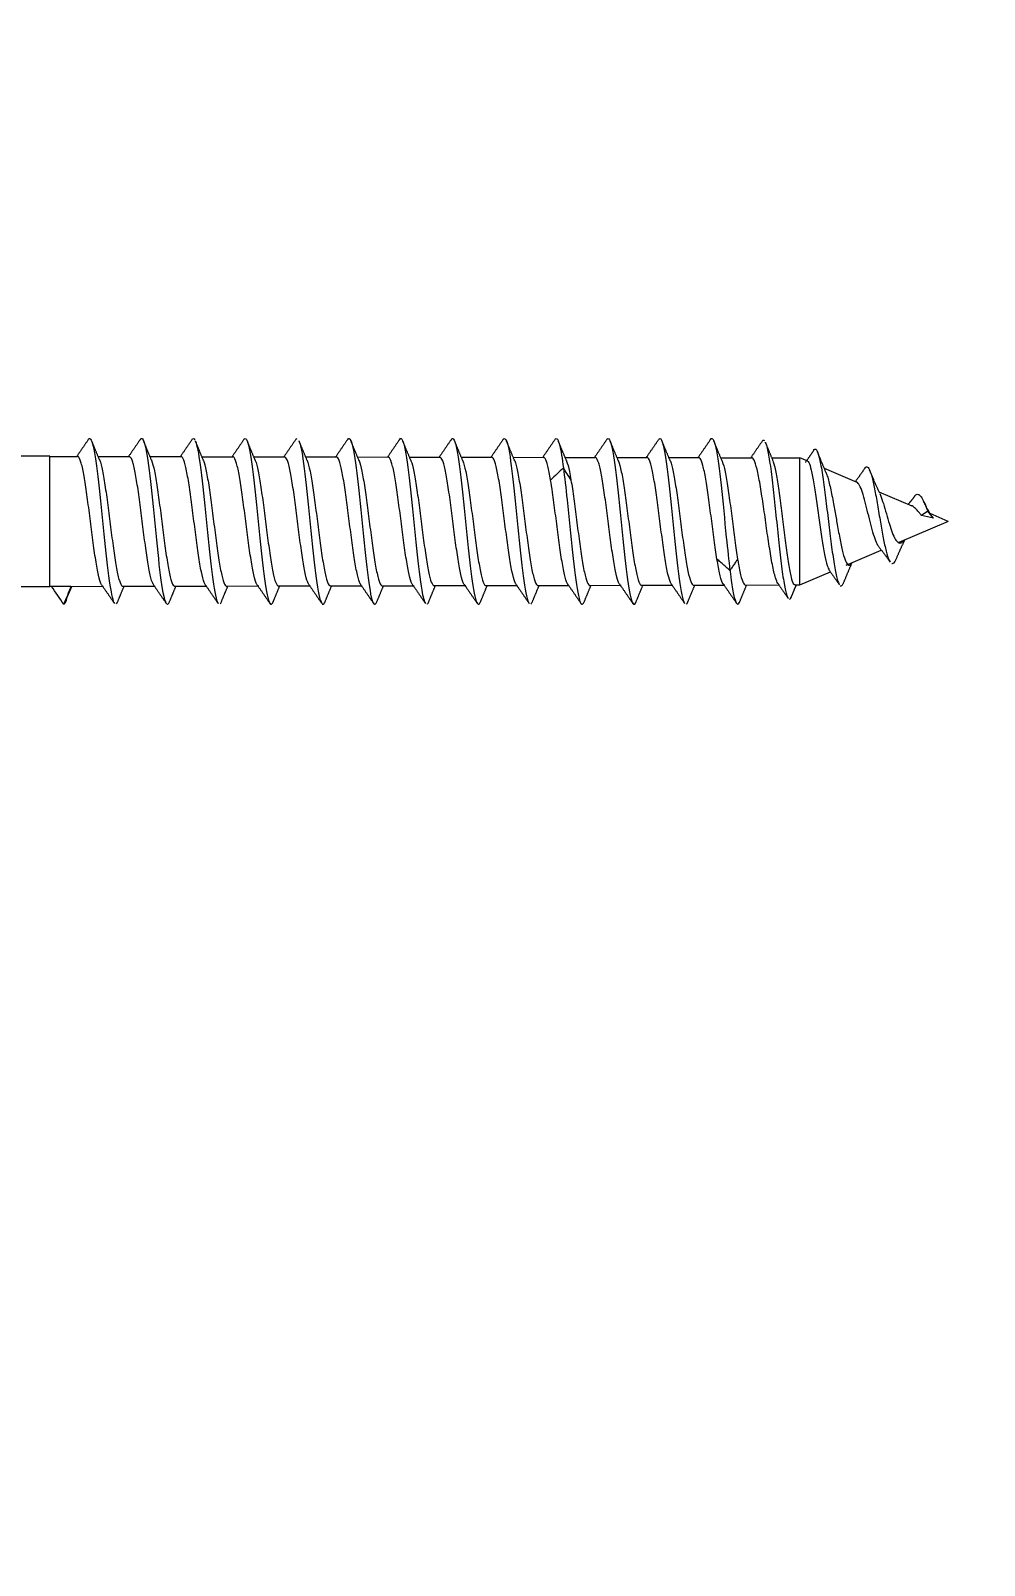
# Model space of a CAD drawing. Extents: x 4791 to 7950, y -233 to 2082.
# Drawn here: x 6758.5 to 6786.1, y 374.64 to 419.05 of the extents above; entities that cross this region are included whole.
import ezdxf
from ezdxf import colors
from ezdxf.entities.mleader import LeaderData, LeaderLine
from ezdxf.math import Vec2, Vec3

# ---------------------------------------------------------------- set-up
doc = ezdxf.new("R2010")
doc.units = 0
doc.header["$LTSCALE"] = 10
doc.header["$MEASUREMENT"] = 0
doc.header["$PDMODE"] = 3
doc.header["$PDSIZE"] = -10
doc.layers.get('0').update_dxf_attribs({"linetype": 'CONTINUOUS'})
doc.layers.get('DEFPOINTS').update_dxf_attribs({"linetype": 'CONTINUOUS'})
doc.layers.add('1', color=7, linetype='CONTINUOUS', true_color=0xffffff)
doc.styles.add('Daelim Dimension', font='')
doc.styles.get("Standard").update_dxf_attribs({"font": ''})
doc.styles.get('Daelim Dimension').set_extended_font_data('나눔고딕')
doc.styles.get('Standard').set_extended_font_data('나눔고딕')
doc.dimstyles.new('DEFAULT', dxfattribs={"dimscale": 2, "dimtxt": 2, "dimasz": 2, "dimexe": 0, "dimexo": 2, "dimgap": 1, "dimtad": 1, "dimdec": 1, "dimzin": 9, "dimdsep": 46, "dimtxsty": 'Daelim Dimension', "dimcen": 0.5, "dimclrd": 252, "dimclre": 252, "dimclrt": 3, "dimadec": 1, "dimazin": 0, "dimtfac": 1, "dimtdec": 1, "dimtix": 1, "dimtmove": 0, "dimatfit": 3, "dimfxl": 1, "dimtolj": 1, "dimtzin": 1, "dimlwd": 9, "dimlwe": 9, "dimarcsym": 0})

# ---------------------------------------------------------------- blocks, each defined once
blk = doc.blocks.new('*D9')
at = {"color": 5, "lineweight": 9, "ltscale": 0.5, "transparency": 16777216}
for p, q in [((6789.054, 404.847), (6831.418, 404.847)), ((6829.418, 396.847), (6829.418, 280.448)), ((6789.054, 272.448), (6831.418, 272.448)), ((6829.418, 272.448), (6829.418, 196.687))]:
    blk.add_line(p, q, dxfattribs=at)
at = {"color": 5, "ltscale": 0.5, "transparency": 16777216}
for points in [[(6828.085, 396.847), (6830.751, 396.847), (6829.418, 404.847)], [(6828.085, 280.448), (6830.751, 280.448), (6829.418, 272.448)]]:
    blk.add_solid(points, dxfattribs=at)
at = {"layer": 'DEFPOINTS', "color": 0, "ltscale": 0.5, "transparency": 16777216}
for p in [(6785.054, 404.847), (6785.054, 272.448), (6829.418, 272.448)]:
    blk.add_point(p, dxfattribs=at)
at = {"color": 7, "ltscale": 0.5, "transparency": 16777216, "insert": (6816.517, 221.319), "char_height": 20, "attachment_point": 5, "rotation": 90, "style": 'Daelim Dimension'}
blk.add_mtext('\\A1;132', dxfattribs=at)

msp = doc.modelspace()

# ---------------------------------------------------------------- linework, layer by layer
at = {"layer": '1', "color": 7, "linetype": 'Continuous', "lineweight": 18}
for p, q in [((6759.054, 406.735), (6757.101, 406.735)), ((6759.054, 402.958), (6759.054, 406.735)), ((6759.054, 406.728), (6759.858, 406.726)), ((6760.456, 406.725), (6761.356, 406.724)), ((6761.957, 406.722), (6762.854, 406.721)), ((6763.458, 406.719), (6764.352, 406.718)), ((6764.959, 406.717), (6765.85, 406.715)), ((6766.461, 406.714), (6767.348, 406.712)), ((6767.962, 406.711), (6768.846, 406.709)), ((6769.463, 406.708), (6770.344, 406.706)), ((6770.964, 406.705), (6771.842, 406.703)), ((6772.466, 406.702), (6773.34, 406.7)), ((6773.967, 406.699), (6774.838, 406.697)), ((6775.468, 406.696), (6776.336, 406.694)), ((6776.969, 406.693), (6777.834, 406.692)), ((6778.47, 406.69), (6779.364, 406.689)), ((6779.95, 406.687), (6780.762, 406.686)), ((6780.989, 406.589), (6780.762, 406.686)), ((6780.762, 403.007), (6780.762, 406.686)), ((6781.467, 406.384), (6782.41, 405.98)), ((6783.049, 405.706), (6783.997, 405.3)), ((6784.461, 405.147), (6784.279, 405.013)), ((6784.628, 404.938), (6784.279, 405.013)), ((6784.628, 404.938), (6784.461, 405.147)), ((6785.054, 404.847), (6784.528, 405.072)), ((6785.054, 404.847), (6783.621, 404.232)), ((6782.1, 403.58), (6783.116, 404.016)), ((6780.762, 403.007), (6781.644, 403.385)), ((6757.101, 402.958), (6759.054, 402.958)), ((6759.109, 402.965), (6759.054, 402.965)), ((6759.669, 402.966), (6759.109, 402.965)), ((6759.669, 402.966), (6760.607, 402.968)), ((6761.17, 402.969), (6762.105, 402.971)), ((6762.671, 402.972), (6763.603, 402.974)), ((6764.172, 402.975), (6765.101, 402.977)), ((6765.673, 402.978), (6766.599, 402.98)), ((6767.175, 402.981), (6768.097, 402.983)), ((6768.676, 402.984), (6769.595, 402.985)), ((6770.177, 402.987), (6771.093, 402.988)), ((6771.678, 402.989), (6772.591, 402.991)), ((6773.179, 402.992), (6774.089, 402.994)), ((6774.68, 402.995), (6775.587, 402.997)), ((6776.182, 402.998), (6777.085, 403)), ((6777.683, 403.001), (6778.564, 403.003)), ((6779.183, 403.004), (6780.155, 403.006)), ((6780.625, 403.007), (6780.762, 403.007))]:
    msp.add_line(p, q, dxfattribs=at)
for points, knots in [([(6760.176, 407.221), (6760.178, 407.224), (6760.23, 407.295), (6760.334, 407.082), (6760.488, 405.872), (6760.642, 404.252), (6760.788, 402.937), (6760.883, 402.536), (6760.926, 402.472)], [0, 0, 0, 0, 0.005867, 0.21064, 0.415412, 0.620185, 0.824958, 1, 1, 1, 1]), ([(6761.676, 407.22), (6761.69, 407.241), (6761.754, 407.282), (6761.87, 406.865), (6762.024, 405.505), (6762.178, 403.882), (6762.312, 402.804), (6762.394, 402.52), (6762.426, 402.473)], [0, 0, 0, 0, 0.054253, 0.259176, 0.464099, 0.669022, 0.873945, 1, 1, 1, 1]), ([(6763.176, 407.22), (6763.202, 407.257), (6763.228, 407.255), (6763.254, 407.207), (6763.255, 407.205)], [0, 0, 0, 0, 0.972237, 1, 1, 1, 1]), ([(6764.675, 407.219), (6764.681, 407.228), (6764.738, 407.294), (6764.846, 407.016), (6765, 405.753), (6765.153, 404.129), (6765.307, 402.791), (6765.43, 402.379), (6765.501, 402.473), (6765.522, 402.525)], [0, 0, 0, 0, 0.021277, 0.202645, 0.384012, 0.56538, 0.746747, 0.928115, 1, 1, 1, 1]), ([(6767.676, 407.22), (6767.706, 407.263), (6767.787, 407.233), (6767.918, 406.506), (6768.072, 404.996), (6768.226, 403.426), (6768.375, 402.452), (6768.473, 402.405), (6768.52, 402.52)], [0, 0, 0, 0, 0.104746, 0.286819, 0.468892, 0.650965, 0.833037, 1, 1, 1, 1]), ([(6769.171, 407.213), (6769.182, 407.232), (6769.245, 407.293), (6769.358, 406.944), (6769.512, 405.633), (6769.665, 404.007), (6769.803, 402.851), (6769.889, 402.53), (6769.924, 402.475)], [0, 0, 0, 0, 0.043897, 0.247911, 0.451926, 0.655941, 0.859955, 1, 1, 1, 1]), ([(6770.675, 407.218), (6770.697, 407.251), (6770.77, 407.264), (6770.894, 406.696), (6771.048, 405.255), (6771.201, 403.65), (6771.355, 402.524), (6771.461, 402.388), (6771.516, 402.51), (6771.519, 402.518)], [0, 0, 0, 0, 0.07771, 0.259607, 0.441504, 0.623401, 0.805298, 0.987195, 1, 1, 1, 1]), ([(6772.177, 407.222), (6772.21, 407.268), (6772.295, 407.214), (6772.43, 406.406), (6772.584, 404.868), (6772.737, 403.321), (6772.852, 402.623), (6772.915, 402.488), (6772.927, 402.471)], [0, 0, 0, 0, 0.132669, 0.33749, 0.542311, 0.747132, 0.951953, 1, 1, 1, 1]), ([(6773.677, 407.222), (6773.722, 407.286), (6773.803, 407.168), (6773.883, 406.666), (6773.918, 406.397)], [0, 0, 0, 0, 0.563089, 1, 1, 1, 1]), ([(6775.176, 407.22), (6775.201, 407.257), (6775.278, 407.249), (6775.406, 406.605), (6775.56, 405.128), (6775.713, 403.539), (6775.866, 402.475), (6775.968, 402.395), (6776.019, 402.517)], [0, 0, 0, 0, 0.090618, 0.272824, 0.455031, 0.637238, 0.819444, 1, 1, 1, 1]), ([(6776.677, 407.222), (6776.714, 407.273), (6776.803, 407.193), (6776.942, 406.303), (6777.096, 404.74), (6777.249, 403.22), (6777.36, 402.595), (6777.419, 402.482), (6777.427, 402.471)], [0, 0, 0, 0, 0.148338, 0.353242, 0.558147, 0.763052, 0.967957, 1, 1, 1, 1]), ([(6778.176, 407.221), (6778.226, 407.293), (6778.326, 407.118), (6778.478, 405.967), (6778.616, 404.523), (6778.702, 403.71), (6778.737, 403.425)], [0, 0, 0, 0, 0.264341, 0.538197, 0.812052, 1, 1, 1, 1]), ([(6763.271, 407.171), (6763.316, 407.057), (6763.413, 406.544), (6763.56, 405.123), (6763.714, 403.534), (6763.835, 402.691), (6763.906, 402.503), (6763.925, 402.474)], [0, 0, 0, 0, 0.207271, 0.442088, 0.676904, 0.911721, 1, 1, 1, 1]), ([(6766.271, 407.169), (6766.308, 407.075), (6766.397, 406.653), (6766.536, 405.381), (6766.69, 403.765), (6766.819, 402.766), (6766.898, 402.516), (6766.925, 402.475)], [0, 0, 0, 0, 0.169713, 0.404782, 0.639851, 0.87492, 1, 1, 1, 1]), ([(6779.765, 407.133), (6779.782, 407.093), (6779.799, 407.037), (6779.842, 406.852), (6779.869, 406.699), (6779.923, 406.328), (6779.951, 406.102), (6780.004, 405.627), (6780.031, 405.375), (6780.085, 404.857), (6780.113, 404.583), (6780.167, 404.079), (6780.194, 403.841), (6780.247, 403.408), (6780.275, 403.209), (6780.329, 402.9), (6780.356, 402.781), (6780.393, 402.673), (6780.404, 402.649), (6780.415, 402.631)], [0, 0, 0, 0, 0.078834, 0.078834, 0.202831, 0.202831, 0.331812, 0.331812, 0.454316, 0.454316, 0.582306, 0.582306, 0.704004, 0.704004, 0.830037, 0.830037, 0.951545, 0.951545, 1, 1, 1, 1]), ([(6781.157, 406.894), (6781.17, 406.918), (6781.184, 406.932), (6781.225, 406.943), (6781.253, 406.905), (6781.307, 406.756), (6781.333, 406.646), (6781.388, 406.363), (6781.416, 406.182), (6781.47, 405.791), (6781.497, 405.581), (6781.551, 405.139), (6781.579, 404.901), (6781.634, 404.449), (6781.661, 404.229), (6781.716, 403.834), (6781.743, 403.652), (6781.797, 403.353), (6781.824, 403.23), (6781.867, 403.091), (6781.883, 403.051), (6781.899, 403.024)], [0, 0, 0, 0, 0.05755, 0.05755, 0.17344, 0.17344, 0.284214, 0.284214, 0.399862, 0.399862, 0.507297, 0.507297, 0.619671, 0.619671, 0.728107, 0.728107, 0.83455, 0.83455, 0.939618, 0.939618, 1, 1, 1, 1]), ([(6760.565, 402.998), (6760.552, 403.016), (6760.539, 403.042), (6760.5, 403.146), (6760.472, 403.252), (6760.418, 403.519), (6760.391, 403.683), (6760.338, 404.044), (6760.31, 404.246), (6760.256, 404.661), (6760.229, 404.879), (6760.175, 405.299), (6760.147, 405.508), (6760.094, 405.886), (6760.067, 406.061), (6760.013, 406.354), (6759.985, 406.475), (6759.932, 406.649), (6759.905, 406.703), (6759.871, 406.724), (6759.865, 406.726), (6759.858, 406.726)], [0, 0, 0, 0, 0.054481, 0.054481, 0.169224, 0.169224, 0.284016, 0.284016, 0.398778, 0.398778, 0.513586, 0.513586, 0.628366, 0.628366, 0.743188, 0.743188, 0.857988, 0.857988, 0.972824, 0.972824, 1, 1, 1, 1]), ([(6760.493, 406.636), (6760.495, 406.63), (6760.498, 406.624), (6760.527, 406.547), (6760.555, 406.44), (6760.608, 406.174), (6760.636, 406.01), (6760.69, 405.648), (6760.717, 405.446), (6760.771, 405.031), (6760.798, 404.814), (6760.853, 404.393), (6760.88, 404.185), (6760.933, 403.807), (6760.961, 403.632), (6761.015, 403.34), (6761.042, 403.219), (6761.096, 403.046), (6761.124, 402.992), (6761.157, 402.971), (6761.163, 402.969), (6761.17, 402.969)], [0, 0, 0, 0, 0.010632, 0.010632, 0.130808, 0.130808, 0.250985, 0.250985, 0.371147, 0.371147, 0.491301, 0.491301, 0.611447, 0.611447, 0.731578, 0.731578, 0.85171, 0.85171, 0.971817, 0.971817, 1, 1, 1, 1]), ([(6762.063, 403.001), (6762.05, 403.019), (6762.037, 403.045), (6761.997, 403.149), (6761.97, 403.255), (6761.917, 403.521), (6761.89, 403.685), (6761.835, 404.045), (6761.808, 404.247), (6761.755, 404.661), (6761.727, 404.879), (6761.673, 405.299), (6761.646, 405.507), (6761.593, 405.884), (6761.565, 406.059), (6761.511, 406.351), (6761.484, 406.473), (6761.43, 406.646), (6761.403, 406.7), (6761.369, 406.721), (6761.363, 406.724), (6761.356, 406.724)], [0, 0, 0, 0, 0.054045, 0.054045, 0.16885, 0.16885, 0.283679, 0.283679, 0.398509, 0.398509, 0.513351, 0.513351, 0.628209, 0.628209, 0.743064, 0.743064, 0.857948, 0.857948, 0.972818, 0.972818, 1, 1, 1, 1]), ([(6761.995, 406.631), (6761.997, 406.626), (6761.999, 406.62), (6762.028, 406.544), (6762.056, 406.438), (6762.11, 406.172), (6762.137, 406.008), (6762.191, 405.647), (6762.219, 405.445), (6762.272, 405.031), (6762.299, 404.814), (6762.353, 404.394), (6762.381, 404.186), (6762.435, 403.809), (6762.462, 403.634), (6762.516, 403.343), (6762.544, 403.222), (6762.597, 403.049), (6762.624, 402.995), (6762.658, 402.974), (6762.664, 402.972), (6762.671, 402.972)], [0, 0, 0, 0, 0.00929, 0.00929, 0.12963, 0.12963, 0.249984, 0.249984, 0.370303, 0.370303, 0.490635, 0.490635, 0.610934, 0.610934, 0.731245, 0.731245, 0.851526, 0.851526, 0.971814, 0.971814, 1, 1, 1, 1]), ([(6763.56, 403.005), (6763.547, 403.023), (6763.535, 403.048), (6763.495, 403.151), (6763.468, 403.258), (6763.415, 403.523), (6763.387, 403.686), (6763.333, 404.047), (6763.306, 404.249), (6763.253, 404.662), (6763.225, 404.879), (6763.171, 405.298), (6763.144, 405.506), (6763.09, 405.883), (6763.062, 406.057), (6763.009, 406.349), (6762.982, 406.47), (6762.928, 406.643), (6762.9, 406.697), (6762.867, 406.719), (6762.861, 406.721), (6762.855, 406.721)], [0, 0, 0, 0, 0.053191, 0.053191, 0.168136, 0.168136, 0.283056, 0.283056, 0.398024, 0.398024, 0.512961, 0.512961, 0.627945, 0.627945, 0.7429, 0.7429, 0.857899, 0.857899, 0.972875, 0.972875, 1, 1, 1, 1]), ([(6763.496, 406.629), (6763.498, 406.624), (6763.5, 406.618), (6763.529, 406.541), (6763.557, 406.435), (6763.611, 406.169), (6763.638, 406.006), (6763.692, 405.646), (6763.719, 405.444), (6763.774, 405.031), (6763.801, 404.813), (6763.855, 404.394), (6763.882, 404.187), (6763.936, 403.81), (6763.963, 403.636), (6764.017, 403.345), (6764.045, 403.224), (6764.099, 403.052), (6764.126, 402.998), (6764.159, 402.977), (6764.165, 402.975), (6764.172, 402.975)], [0, 0, 0, 0, 0.010071, 0.010071, 0.130338, 0.130338, 0.250589, 0.250589, 0.370832, 0.370832, 0.491069, 0.491069, 0.611288, 0.611288, 0.73151, 0.73151, 0.851707, 0.851707, 0.971912, 0.971912, 1, 1, 1, 1]), ([(6765.057, 403.01), (6765.045, 403.028), (6765.033, 403.052), (6764.994, 403.154), (6764.966, 403.26), (6764.912, 403.525), (6764.886, 403.688), (6764.832, 404.048), (6764.804, 404.249), (6764.75, 404.662), (6764.723, 404.879), (6764.669, 405.297), (6764.642, 405.505), (6764.588, 405.881), (6764.561, 406.056), (6764.507, 406.347), (6764.479, 406.468), (6764.426, 406.64), (6764.399, 406.694), (6764.365, 406.716), (6764.359, 406.718), (6764.352, 406.718)], [0, 0, 0, 0, 0.051231, 0.051231, 0.166376, 0.166376, 0.281568, 0.281568, 0.396733, 0.396733, 0.511938, 0.511938, 0.627124, 0.627124, 0.742343, 0.742343, 0.857554, 0.857554, 0.972786, 0.972786, 1, 1, 1, 1]), ([(6764.996, 406.628), (6764.999, 406.622), (6765.001, 406.616), (6765.031, 406.539), (6765.058, 406.433), (6765.112, 406.167), (6765.139, 406.004), (6765.193, 405.645), (6765.221, 405.443), (6765.274, 405.03), (6765.302, 404.814), (6765.356, 404.395), (6765.383, 404.188), (6765.437, 403.812), (6765.464, 403.638), (6765.519, 403.347), (6765.546, 403.226), (6765.599, 403.054), (6765.627, 403.001), (6765.661, 402.98), (6765.667, 402.978), (6765.673, 402.978)], [0, 0, 0, 0, 0.011262, 0.011262, 0.131368, 0.131368, 0.251483, 0.251483, 0.371572, 0.371572, 0.491664, 0.491664, 0.611737, 0.611737, 0.731806, 0.731806, 0.851864, 0.851864, 0.971909, 0.971909, 1, 1, 1, 1]), ([(6766.557, 403.01), (6766.544, 403.028), (6766.531, 403.054), (6766.491, 403.157), (6766.464, 403.262), (6766.411, 403.527), (6766.383, 403.69), (6766.329, 404.049), (6766.302, 404.25), (6766.249, 404.662), (6766.221, 404.879), (6766.167, 405.297), (6766.14, 405.504), (6766.087, 405.88), (6766.059, 406.054), (6766.005, 406.345), (6765.978, 406.465), (6765.924, 406.638), (6765.896, 406.692), (6765.863, 406.713), (6765.857, 406.715), (6765.85, 406.715)], [0, 0, 0, 0, 0.053639, 0.053639, 0.168512, 0.168512, 0.283393, 0.283393, 0.398294, 0.398294, 0.513188, 0.513188, 0.628116, 0.628116, 0.743025, 0.743025, 0.857978, 0.857978, 0.972903, 0.972903, 1, 1, 1, 1]), ([(6766.499, 406.621), (6766.501, 406.616), (6766.503, 406.612), (6766.532, 406.536), (6766.559, 406.43), (6766.614, 406.165), (6766.641, 406.002), (6766.694, 405.643), (6766.722, 405.442), (6766.776, 405.03), (6766.803, 404.813), (6766.857, 404.396), (6766.885, 404.189), (6766.938, 403.813), (6766.965, 403.64), (6767.02, 403.349), (6767.047, 403.229), (6767.101, 403.057), (6767.128, 403.003), (6767.161, 402.983), (6767.168, 402.981), (6767.174, 402.981)], [0, 0, 0, 0, 0.008439, 0.008439, 0.128898, 0.128898, 0.249365, 0.249365, 0.369801, 0.369801, 0.490249, 0.490249, 0.610663, 0.610663, 0.731091, 0.731091, 0.851484, 0.851484, 0.971891, 0.971891, 1, 1, 1, 1]), ([(6768.056, 403.011), (6768.043, 403.029), (6768.029, 403.055), (6767.989, 403.159), (6767.963, 403.265), (6767.909, 403.53), (6767.881, 403.692), (6767.827, 404.051), (6767.801, 404.252), (6767.746, 404.663), (6767.719, 404.879), (6767.665, 405.297), (6767.638, 405.503), (6767.584, 405.879), (6767.556, 406.052), (6767.503, 406.342), (6767.476, 406.463), (6767.422, 406.635), (6767.394, 406.689), (6767.361, 406.71), (6767.355, 406.712), (6767.349, 406.712)], [0, 0, 0, 0, 0.055833, 0.055833, 0.170473, 0.170473, 0.285081, 0.285081, 0.399736, 0.399736, 0.514364, 0.514364, 0.629034, 0.629034, 0.743683, 0.743683, 0.858366, 0.858366, 0.973039, 0.973039, 1, 1, 1, 1]), ([(6768.001, 406.617), (6768.003, 406.613), (6768.005, 406.608), (6768.033, 406.534), (6768.06, 406.428), (6768.115, 406.163), (6768.142, 406), (6768.196, 405.642), (6768.223, 405.441), (6768.277, 405.029), (6768.305, 404.813), (6768.358, 404.396), (6768.385, 404.19), (6768.44, 403.815), (6768.467, 403.641), (6768.521, 403.352), (6768.548, 403.231), (6768.602, 403.06), (6768.629, 403.006), (6768.663, 402.986), (6768.669, 402.984), (6768.675, 402.984)], [0, 0, 0, 0, 0.00793, 0.00793, 0.128472, 0.128472, 0.248988, 0.248988, 0.369507, 0.369507, 0.490008, 0.490008, 0.610503, 0.610503, 0.730989, 0.730989, 0.851461, 0.851461, 0.971932, 0.971932, 1, 1, 1, 1]), ([(6769.551, 403.018), (6769.539, 403.036), (6769.527, 403.06), (6769.488, 403.162), (6769.46, 403.267), (6769.407, 403.531), (6769.38, 403.694), (6769.325, 404.052), (6769.298, 404.252), (6769.245, 404.663), (6769.218, 404.879), (6769.163, 405.295), (6769.136, 405.502), (6769.083, 405.877), (6769.055, 406.05), (6769.001, 406.34), (6768.974, 406.46), (6768.92, 406.632), (6768.893, 406.686), (6768.859, 406.707), (6768.853, 406.709), (6768.846, 406.709)], [0, 0, 0, 0, 0.051836, 0.051836, 0.166918, 0.166918, 0.28204, 0.28204, 0.397145, 0.397145, 0.512279, 0.512279, 0.627409, 0.627409, 0.742557, 0.742557, 0.857714, 0.857714, 0.972873, 0.972873, 1, 1, 1, 1]), ([(6769.496, 406.629), (6769.5, 406.62), (6769.503, 406.611), (6769.534, 406.531), (6769.562, 406.426), (6769.616, 406.161), (6769.643, 405.999), (6769.697, 405.641), (6769.725, 405.44), (6769.778, 405.029), (6769.805, 404.813), (6769.859, 404.397), (6769.887, 404.191), (6769.941, 403.816), (6769.968, 403.643), (6770.022, 403.354), (6770.049, 403.234), (6770.103, 403.063), (6770.13, 403.009), (6770.164, 402.989), (6770.17, 402.987), (6770.177, 402.987)], [0, 0, 0, 0, 0.016921, 0.016921, 0.136348, 0.136348, 0.255789, 0.255789, 0.375198, 0.375198, 0.494617, 0.494617, 0.614008, 0.614008, 0.733404, 0.733404, 0.852779, 0.852779, 0.972152, 0.972152, 1, 1, 1, 1]), ([(6771.051, 403.018), (6771.038, 403.036), (6771.025, 403.061), (6770.985, 403.165), (6770.958, 403.27), (6770.905, 403.534), (6770.877, 403.696), (6770.823, 404.053), (6770.796, 404.253), (6770.743, 404.664), (6770.715, 404.879), (6770.661, 405.295), (6770.634, 405.501), (6770.581, 405.875), (6770.553, 406.048), (6770.499, 406.338), (6770.472, 406.458), (6770.418, 406.63), (6770.39, 406.683), (6770.357, 406.704), (6770.351, 406.706), (6770.345, 406.706)], [0, 0, 0, 0, 0.054595, 0.054595, 0.169375, 0.169375, 0.284143, 0.284143, 0.398949, 0.398949, 0.513733, 0.513733, 0.628563, 0.628563, 0.743363, 0.743363, 0.858211, 0.858211, 0.97303, 0.97303, 1, 1, 1, 1]), ([(6771.003, 406.612), (6771.005, 406.607), (6771.007, 406.603), (6771.035, 406.528), (6771.063, 406.423), (6771.117, 406.159), (6771.144, 405.997), (6771.198, 405.639), (6771.225, 405.439), (6771.28, 405.029), (6771.307, 404.813), (6771.36, 404.397), (6771.388, 404.192), (6771.442, 403.818), (6771.469, 403.645), (6771.523, 403.356), (6771.551, 403.236), (6771.605, 403.065), (6771.632, 403.012), (6771.665, 402.991), (6771.671, 402.989), (6771.678, 402.989)], [0, 0, 0, 0, 0.007902, 0.007902, 0.128443, 0.128443, 0.248981, 0.248981, 0.369498, 0.369498, 0.49002, 0.49002, 0.610514, 0.610514, 0.731019, 0.731019, 0.851491, 0.851491, 0.971976, 0.971976, 1, 1, 1, 1]), ([(6772.55, 403.02), (6772.536, 403.038), (6772.523, 403.064), (6772.484, 403.167), (6772.457, 403.272), (6772.403, 403.536), (6772.375, 403.698), (6772.322, 404.055), (6772.295, 404.255), (6772.24, 404.664), (6772.213, 404.879), (6772.159, 405.295), (6772.132, 405.501), (6772.078, 405.874), (6772.051, 406.047), (6771.997, 406.336), (6771.97, 406.456), (6771.916, 406.627), (6771.889, 406.68), (6771.856, 406.701), (6771.849, 406.703), (6771.843, 406.703)], [0, 0, 0, 0, 0.055558, 0.055558, 0.170237, 0.170237, 0.284892, 0.284892, 0.399585, 0.399585, 0.514262, 0.514262, 0.628969, 0.628969, 0.743671, 0.743671, 0.85839, 0.85839, 0.973119, 0.973119, 1, 1, 1, 1]), ([(6772.504, 406.61), (6772.506, 406.605), (6772.508, 406.6), (6772.537, 406.526), (6772.564, 406.42), (6772.618, 406.157), (6772.646, 405.995), (6772.699, 405.638), (6772.726, 405.438), (6772.781, 405.028), (6772.808, 404.813), (6772.862, 404.398), (6772.889, 404.192), (6772.943, 403.819), (6772.971, 403.647), (6773.024, 403.358), (6773.052, 403.239), (6773.106, 403.068), (6773.133, 403.015), (6773.166, 402.994), (6773.173, 402.992), (6773.179, 402.992)], [0, 0, 0, 0, 0.008424, 0.008424, 0.12892, 0.12892, 0.249382, 0.249382, 0.369855, 0.369855, 0.4903, 0.4903, 0.61075, 0.61075, 0.731179, 0.731179, 0.851605, 0.851605, 0.972019, 0.972019, 1, 1, 1, 1]), ([(6773.548, 406.044), (6773.521, 406.204), (6773.494, 406.342), (6773.439, 406.553), (6773.412, 406.628), (6773.371, 406.689), (6773.356, 406.7), (6773.341, 406.7)], [0, 0, 0, 0, 0.392275, 0.392275, 0.784631, 0.784631, 1, 1, 1, 1]), ([(6773.918, 406.397), (6773.953, 406.127), (6774.04, 405.34), (6774.177, 403.887), (6774.331, 402.648), (6774.445, 402.379), (6774.509, 402.492), (6774.521, 402.523)], [0, 0, 0, 0, 0.174864, 0.429653, 0.684443, 0.939233, 1, 1, 1, 1]), ([(6774.006, 406.605), (6774.008, 406.601), (6774.009, 406.597), (6774.038, 406.523), (6774.065, 406.418), (6774.107, 406.213), (6774.122, 406.132), (6774.137, 406.043)], [0, 0, 0, 0, 0.037034, 0.037034, 0.658916, 0.658916, 1, 1, 1, 1]), ([(6775.545, 403.026), (6775.532, 403.044), (6775.519, 403.07), (6775.479, 403.172), (6775.453, 403.277), (6775.399, 403.54), (6775.371, 403.701), (6775.317, 404.057), (6775.29, 404.256), (6775.237, 404.665), (6775.209, 404.879), (6775.155, 405.293), (6775.128, 405.499), (6775.074, 405.871), (6775.046, 406.043), (6774.993, 406.331), (6774.966, 406.451), (6774.912, 406.621), (6774.884, 406.675), (6774.851, 406.695), (6774.845, 406.697), (6774.839, 406.697)], [0, 0, 0, 0, 0.054759, 0.054759, 0.16954, 0.16954, 0.284295, 0.284295, 0.399099, 0.399099, 0.513871, 0.513871, 0.628691, 0.628691, 0.743482, 0.743482, 0.858317, 0.858317, 0.973129, 0.973129, 1, 1, 1, 1]), ([(6775.507, 406.604), (6775.508, 406.599), (6775.51, 406.595), (6775.539, 406.52), (6775.566, 406.415), (6775.621, 406.153), (6775.648, 405.991), (6775.701, 405.635), (6775.729, 405.436), (6775.783, 405.028), (6775.81, 404.813), (6775.864, 404.399), (6775.891, 404.194), (6775.946, 403.822), (6775.973, 403.65), (6776.026, 403.363), (6776.054, 403.244), (6776.108, 403.074), (6776.135, 403.021), (6776.169, 403), (6776.175, 402.998), (6776.181, 402.998)], [0, 0, 0, 0, 0.008061, 0.008061, 0.1286, 0.1286, 0.249123, 0.249123, 0.369637, 0.369637, 0.490146, 0.490146, 0.610637, 0.610637, 0.73113, 0.73113, 0.851597, 0.851597, 0.972074, 0.972074, 1, 1, 1, 1]), ([(6777.043, 403.029), (6777.03, 403.047), (6777.017, 403.073), (6776.978, 403.175), (6776.951, 403.28), (6776.897, 403.542), (6776.869, 403.703), (6776.816, 404.058), (6776.789, 404.258), (6776.734, 404.665), (6776.707, 404.879), (6776.654, 405.293), (6776.626, 405.498), (6776.572, 405.869), (6776.545, 406.041), (6776.492, 406.329), (6776.464, 406.448), (6776.41, 406.619), (6776.383, 406.672), (6776.35, 406.692), (6776.343, 406.694), (6776.337, 406.694)], [0, 0, 0, 0, 0.054664, 0.054664, 0.169455, 0.169455, 0.284233, 0.284233, 0.399038, 0.399038, 0.513842, 0.513842, 0.628659, 0.628659, 0.74349, 0.74349, 0.858321, 0.858321, 0.97318, 0.97318, 1, 1, 1, 1]), ([(6777.007, 406.603), (6777.009, 406.598), (6777.011, 406.593), (6777.04, 406.518), (6777.067, 406.413), (6777.121, 406.151), (6777.149, 405.989), (6777.203, 405.634), (6777.23, 405.435), (6777.284, 405.027), (6777.312, 404.813), (6777.365, 404.4), (6777.392, 404.195), (6777.447, 403.824), (6777.474, 403.652), (6777.528, 403.365), (6777.555, 403.246), (6777.609, 403.076), (6777.637, 403.023), (6777.67, 403.003), (6777.676, 403.001), (6777.682, 403.001)], [0, 0, 0, 0, 0.009226, 0.009226, 0.129635, 0.129635, 0.25001, 0.25001, 0.370398, 0.370398, 0.490752, 0.490752, 0.611118, 0.611118, 0.731453, 0.731453, 0.851797, 0.851797, 0.972116, 0.972116, 1, 1, 1, 1]), ([(6778.361, 403.754), (6778.334, 403.922), (6778.306, 404.113), (6778.252, 404.511), (6778.225, 404.724), (6778.172, 405.14), (6778.144, 405.349), (6778.09, 405.734), (6778.063, 405.916), (6778.01, 406.228), (6777.982, 406.361), (6777.928, 406.563), (6777.901, 406.633), (6777.861, 406.683), (6777.848, 406.692), (6777.835, 406.692)], [0, 0, 0, 0, 0.154322, 0.154322, 0.308674, 0.308674, 0.463007, 0.463007, 0.617395, 0.617395, 0.771751, 0.771751, 0.926169, 0.926169, 1, 1, 1, 1]), ([(6778.506, 406.605), (6778.509, 406.599), (6778.512, 406.592), (6778.542, 406.515), (6778.569, 406.411), (6778.622, 406.149), (6778.65, 405.988), (6778.704, 405.633), (6778.731, 405.434), (6778.785, 405.027), (6778.813, 404.813), (6778.867, 404.401), (6778.894, 404.196), (6778.934, 403.922), (6778.947, 403.836), (6778.96, 403.755)], [0, 0, 0, 0, 0.018836, 0.018836, 0.198008, 0.198008, 0.377167, 0.377167, 0.556317, 0.556317, 0.735439, 0.735439, 0.914566, 0.914566, 1, 1, 1, 1]), ([(6780.125, 403.05), (6780.102, 403.085), (6780.078, 403.142), (6780.024, 403.315), (6779.993, 403.446), (6779.934, 403.752), (6779.905, 403.932), (6779.845, 404.315), (6779.814, 404.523), (6779.756, 404.938), (6779.727, 405.151), (6779.668, 405.552), (6779.637, 405.745), (6779.579, 406.084), (6779.55, 406.235), (6779.493, 406.474), (6779.463, 406.565), (6779.41, 406.666), (6779.387, 406.689), (6779.365, 406.689)], [0, 0, 0, 0, 0.09146, 0.09146, 0.20805, 0.20805, 0.324691, 0.324691, 0.441265, 0.441265, 0.557902, 0.557902, 0.674438, 0.674438, 0.791064, 0.791064, 0.907574, 0.907574, 1, 1, 1, 1]), ([(6780.625, 403.007), (6780.613, 403.007), (6780.601, 403.015), (6780.563, 403.065), (6780.538, 403.135), (6780.488, 403.335), (6780.463, 403.468), (6780.411, 403.778), (6780.385, 403.959), (6780.335, 404.343), (6780.31, 404.551), (6780.258, 404.966), (6780.232, 405.178), (6780.181, 405.575), (6780.156, 405.766), (6780.105, 406.101), (6780.078, 406.25), (6780.03, 406.468), (6780.007, 406.549), (6779.985, 406.603)], [0, 0, 0, 0, 0.057513, 0.057513, 0.177228, 0.177228, 0.296954, 0.296954, 0.4167, 0.4167, 0.536487, 0.536487, 0.656265, 0.656265, 0.776109, 0.776109, 0.895926, 0.895926, 1, 1, 1, 1]), ([(6780.979, 406.593), (6780.991, 406.588), (6781.003, 406.574), (6781.041, 406.509), (6781.066, 406.432), (6781.115, 406.224), (6781.14, 406.089), (6781.191, 405.785), (6781.218, 405.614), (6781.269, 405.257), (6781.294, 405.067), (6781.344, 404.698), (6781.37, 404.513), (6781.421, 404.179), (6781.447, 404.024), (6781.499, 403.762), (6781.526, 403.651), (6781.571, 403.512), (6781.589, 403.467), (6781.608, 403.438)], [0, 0, 0, 0, 0.063927, 0.063927, 0.192228, 0.192228, 0.320024, 0.320024, 0.444064, 0.444064, 0.566522, 0.566522, 0.687038, 0.687038, 0.804064, 0.804064, 0.919354, 0.919354, 1, 1, 1, 1]), ([(6782.638, 406.38), (6782.65, 406.4), (6782.663, 406.414), (6782.702, 406.435), (6782.729, 406.419), (6782.784, 406.329), (6782.812, 406.252), (6782.867, 406.051), (6782.894, 405.926), (6782.949, 405.648), (6782.977, 405.49), (6783.033, 405.164), (6783.062, 404.989), (6783.117, 404.666), (6783.144, 404.511), (6783.198, 404.228), (6783.227, 404.096), (6783.282, 403.883), (6783.31, 403.796), (6783.347, 403.712), (6783.358, 403.693), (6783.368, 403.678)], [0, 0, 0, 0, 0.056483, 0.056483, 0.177809, 0.177809, 0.299492, 0.299492, 0.415612, 0.415612, 0.531289, 0.531289, 0.646863, 0.646863, 0.753256, 0.753256, 0.860814, 0.860814, 0.962931, 0.962931, 1, 1, 1, 1]), ([(6774.046, 403.025), (6774.034, 403.043), (6774.021, 403.068), (6773.982, 403.17), (6773.954, 403.275), (6773.901, 403.538), (6773.874, 403.699), (6773.819, 404.055), (6773.792, 404.255), (6773.739, 404.664), (6773.711, 404.879), (6773.657, 405.294), (6773.63, 405.499), (6773.585, 405.814), (6773.566, 405.935), (6773.548, 406.044)], [0, 0, 0, 0, 0.075221, 0.075221, 0.23797, 0.23797, 0.400755, 0.400755, 0.56354, 0.56354, 0.726342, 0.726342, 0.889164, 0.889164, 1, 1, 1, 1]), ([(6774.137, 406.043), (6774.164, 405.884), (6774.191, 405.699), (6774.246, 405.308), (6774.273, 405.097), (6774.326, 404.679), (6774.354, 404.466), (6774.408, 404.069), (6774.435, 403.879), (6774.489, 403.549), (6774.517, 403.403), (6774.571, 403.177), (6774.598, 403.093), (6774.643, 403.012), (6774.662, 402.995), (6774.68, 402.995)], [0, 0, 0, 0, 0.149736, 0.149736, 0.299491, 0.299491, 0.449223, 0.449223, 0.59896, 0.59896, 0.748664, 0.748664, 0.89838, 0.89838, 1, 1, 1, 1]), ([(6781.515, 406.269), (6781.528, 406.238), (6781.541, 406.201), (6781.583, 406.065), (6781.614, 405.944), (6781.673, 405.672), (6781.703, 405.518), (6781.757, 405.224), (6781.783, 405.084), (6781.808, 404.945)], [0, 0, 0, 0, 0.137776, 0.137776, 0.447026, 0.447026, 0.75074, 0.75074, 1, 1, 1, 1]), ([(6783.047, 404.107), (6783.038, 404.121), (6783.028, 404.136), (6782.991, 404.203), (6782.963, 404.268), (6782.908, 404.422), (6782.88, 404.513), (6782.826, 404.709), (6782.798, 404.816), (6782.744, 405.032), (6782.717, 405.145), (6782.665, 405.358), (6782.638, 405.461), (6782.584, 405.647), (6782.556, 405.731), (6782.502, 405.865), (6782.476, 405.916), (6782.436, 405.963), (6782.423, 405.974), (6782.41, 405.98)], [0, 0, 0, 0, 0.039908, 0.039908, 0.153866, 0.153866, 0.273552, 0.273552, 0.395912, 0.395912, 0.523537, 0.523537, 0.653446, 0.653446, 0.789812, 0.789812, 0.929506, 0.929506, 1, 1, 1, 1]), ([(6783.071, 405.655), (6783.079, 405.638), (6783.086, 405.621), (6783.12, 405.534), (6783.148, 405.451), (6783.204, 405.27), (6783.233, 405.169), (6783.29, 404.969), (6783.319, 404.866), (6783.376, 404.682), (6783.404, 404.596), (6783.46, 404.448), (6783.489, 404.384), (6783.546, 404.288), (6783.576, 404.252), (6783.633, 404.218), (6783.662, 404.216), (6783.716, 404.239), (6783.741, 404.26), (6783.767, 404.29)], [0, 0, 0, 0, 0.037412, 0.037412, 0.175641, 0.175641, 0.313633, 0.313633, 0.447021, 0.447021, 0.569863, 0.569863, 0.689437, 0.689437, 0.803726, 0.803726, 0.911587, 0.911587, 1, 1, 1, 1]), ([(6784.078, 405.572), (6784.084, 405.58), (6784.09, 405.587), (6784.123, 405.623), (6784.151, 405.636), (6784.208, 405.623), (6784.237, 405.599), (6784.293, 405.523), (6784.322, 405.471), (6784.379, 405.349), (6784.408, 405.279), (6784.445, 405.186), (6784.453, 405.166), (6784.461, 405.147)], [0, 0, 0, 0, 0.05112, 0.05112, 0.296836, 0.296836, 0.52796, 0.52796, 0.745753, 0.745753, 0.948169, 0.948169, 1, 1, 1, 1]), ([(6784.279, 405.013), (6784.279, 405.013), (6784.278, 405.013), (6784.277, 405.015), (6784.276, 405.017), (6784.27, 405.024), (6784.265, 405.031), (6784.241, 405.061), (6784.222, 405.086), (6784.169, 405.151), (6784.136, 405.189), (6784.073, 405.252), (6784.042, 405.277), (6784.007, 405.295), (6784.002, 405.297), (6783.997, 405.3)], [0, 0, 0, 0, 0.002538, 0.002538, 0.014095, 0.014095, 0.060334, 0.060334, 0.246756, 0.246756, 0.591836, 0.591836, 0.940893, 0.940893, 1, 1, 1, 1]), ([(6784.558, 405.025), (6784.555, 405.03), (6784.548, 405.039), (6784.537, 405.057), (6784.52, 405.084), (6784.486, 405.142), (6784.436, 405.235), (6784.387, 405.334), (6784.359, 405.392), (6784.349, 405.412)], [0, 0, 0, 0, 0.046285, 0.082977, 0.149039, 0.269098, 0.552354, 0.852191, 1, 1, 1, 1]), ([(6781.808, 404.945), (6781.819, 404.883), (6781.83, 404.82), (6781.868, 404.604), (6781.896, 404.451), (6781.95, 404.173), (6781.978, 404.043), (6782.033, 403.831), (6782.061, 403.745), (6782.116, 403.626), (6782.144, 403.589), (6782.199, 403.571), (6782.227, 403.589), (6782.257, 403.635), (6782.26, 403.639), (6782.262, 403.643)], [0, 0, 0, 0, 0.074022, 0.074022, 0.260421, 0.260421, 0.447454, 0.447454, 0.62992, 0.62992, 0.80861, 0.80861, 0.983692, 0.983692, 1, 1, 1, 1]), ([(6778.586, 403.003), (6778.57, 403.003), (6778.553, 403.016), (6778.509, 403.086), (6778.481, 403.165), (6778.425, 403.383), (6778.399, 403.524), (6778.369, 403.708), (6778.365, 403.731), (6778.361, 403.754)], [0, 0, 0, 0, 0.222266, 0.222266, 0.586269, 0.586269, 0.950342, 0.950342, 1, 1, 1, 1]), ([(6778.959, 403.755), (6778.967, 403.704), (6778.976, 403.655), (6779.011, 403.455), (6779.039, 403.323), (6779.092, 403.126), (6779.119, 403.058), (6779.158, 403.011), (6779.17, 403.004), (6779.182, 403.004)], [0, 0, 0, 0, 0.108355, 0.108355, 0.472487, 0.472487, 0.836633, 0.836633, 1, 1, 1, 1]), ([(6783.418, 403.63), (6783.42, 403.629), (6783.421, 403.629), (6783.449, 403.621), (6783.477, 403.636), (6783.519, 403.696), (6783.533, 403.724), (6783.548, 403.757)], [0, 0, 0, 0, 0.035056, 0.035056, 0.669598, 0.669598, 1, 1, 1, 1]), ([(6778.737, 403.426), (6778.738, 403.423), (6778.738, 403.419), (6778.74, 403.402), (6778.742, 403.389), (6778.75, 403.322), (6778.757, 403.27), (6778.79, 403.024), (6778.817, 402.856), (6778.87, 402.608), (6778.897, 402.523), (6778.95, 402.438), (6778.978, 402.44), (6779.009, 402.498), (6779.012, 402.505), (6779.015, 402.512)], [0, 0, 0, 0, 0.004525, 0.004525, 0.022625, 0.022625, 0.095146, 0.095146, 0.38228, 0.38228, 0.668783, 0.668783, 0.96531, 0.96531, 1, 1, 1, 1]), ([(6781.929, 402.986), (6781.931, 402.985), (6781.933, 402.984), (6781.961, 402.969), (6781.989, 402.992), (6782.018, 403.054), (6782.02, 403.059), (6782.022, 403.064)], [0, 0, 0, 0, 0.053174, 0.053174, 0.932001, 0.932001, 1, 1, 1, 1]), ([(6762.445, 402.452), (6762.458, 402.443), (6762.483, 402.447), (6762.509, 402.492), (6762.52, 402.521)], [0, 0, 0, 0, 0.527936, 1, 1, 1, 1]), ([(6766.941, 402.455), (6766.96, 402.44), (6766.986, 402.448), (6767.013, 402.501), (6767.02, 402.521)], [0, 0, 0, 0, 0.69967, 1, 1, 1, 1]), ([(6780.462, 402.596), (6780.463, 402.596), (6780.464, 402.596), (6780.482, 402.602), (6780.5, 402.627), (6780.517, 402.669)], [0, 0, 0, 0, 0.052185, 0.052185, 1, 1, 1, 1])]:
    msp.add_open_spline(points, degree=3, knots=knots, dxfattribs=at)
for points, degree in [([(6766.174, 407.217), (6766.187, 407.238), (6766.2, 407.247), (6766.213, 407.246)], 3), ([(6769.196, 407.244), (6769.013, 406.977), (6768.83, 406.709)], 2), ([(6760.179, 407.225), (6760.008, 406.975), (6759.836, 406.726)], 2), ([(6760.498, 406.624), (6760.383, 406.899), (6760.269, 407.176)], 2), ([(6761.679, 407.225), (6761.507, 406.974), (6761.335, 406.724)], 2), ([(6761.999, 406.622), (6761.883, 406.898), (6761.769, 407.175)], 2), ([(6763.179, 407.224), (6763.006, 406.972), (6762.833, 406.721)], 2), ([(6763.499, 406.621), (6763.383, 406.898), (6763.269, 407.176)], 2), ([(6764.677, 407.222), (6764.504, 406.97), (6764.33, 406.718)], 2), ([(6765.001, 406.616), (6764.884, 406.895), (6764.768, 407.176)], 2), ([(6766.177, 407.222), (6766.003, 406.968), (6765.829, 406.715)], 2), ([(6766.503, 406.611), (6766.385, 406.892), (6766.269, 407.175)], 2), ([(6767.679, 407.225), (6767.503, 406.968), (6767.327, 406.712)], 2), ([(6768.003, 406.611), (6767.885, 406.894), (6767.768, 407.177)], 2), ([(6769.501, 406.616), (6769.38, 406.905), (6769.261, 407.194)], 2), ([(6770.678, 407.223), (6770.501, 406.964), (6770.323, 406.706)], 2), ([(6771.007, 406.602), (6770.887, 406.888), (6770.769, 407.176)], 2), ([(6772.18, 407.226), (6772.001, 406.964), (6771.821, 406.703)], 2), ([(6772.507, 406.603), (6772.386, 406.891), (6772.268, 407.179)], 2), ([(6773.681, 407.227), (6773.5, 406.964), (6773.318, 406.7)], 2), ([(6774.009, 406.599), (6773.89, 406.88), (6773.773, 407.164)], 2), ([(6775.179, 407.224), (6774.998, 406.961), (6774.817, 406.697)], 2), ([(6775.511, 406.593), (6775.388, 406.885), (6775.268, 407.179)], 2), ([(6776.68, 407.227), (6776.498, 406.96), (6776.314, 406.695)], 2), ([(6777.01, 406.596), (6776.887, 406.888), (6776.767, 407.181)], 2), ([(6778.18, 407.227), (6777.997, 406.959), (6777.812, 406.692)], 2), ([(6778.509, 406.598), (6778.387, 406.889), (6778.266, 407.182)], 2), ([(6779.678, 407.179), (6779.509, 406.933), (6779.34, 406.689)], 2), ([(6779.673, 407.171), (6779.692, 407.2), (6779.712, 407.206), (6779.732, 407.188)], 3), ([(6779.982, 406.61), (6779.872, 406.874), (6779.763, 407.138)], 2), ([(6781.165, 406.907), (6781.042, 406.729), (6780.918, 406.552)], 2), ([(6781.538, 406.214), (6781.403, 406.532), (6781.271, 406.852)], 2), ([(6768.846, 406.709), (6768.839, 406.709), (6768.832, 406.707), (6768.825, 406.702)], 3), ([(6782.648, 406.395), (6782.508, 406.195), (6782.366, 405.999)], 2), ([(6783.069, 405.661), (6782.92, 405.992), (6782.779, 406.331)], 2), ([(6784.086, 405.583), (6783.992, 405.451), (6783.891, 405.341)], 2), ([(6783.547, 403.755), (6783.668, 404.045), (6783.8, 404.312)], 2), ([(6783.042, 404.112), (6783.214, 403.895), (6783.377, 403.664)], 2), ([(6781.6, 403.448), (6781.755, 403.23), (6781.908, 403.009)], 2), ([(6782.024, 403.067), (6782.146, 403.363), (6782.272, 403.654)], 2), ([(6759.461, 402.447), (6759.344, 402.62), (6759.227, 402.793), (6759.109, 402.965)], 3), ([(6759.669, 402.966), (6759.599, 402.793), (6759.53, 402.62), (6759.461, 402.447)], 3), ([(6759.559, 402.65), (6759.627, 402.809), (6759.695, 402.966)], 2), ([(6760.557, 403.009), (6760.743, 402.739), (6760.929, 402.468)], 2), ([(6761.019, 402.518), (6761.112, 402.744), (6761.206, 402.969)], 2), ([(6762.056, 403.01), (6762.243, 402.74), (6762.429, 402.469)], 2), ([(6762.519, 402.517), (6762.613, 402.745), (6762.707, 402.972)], 2), ([(6763.556, 403.011), (6763.742, 402.741), (6763.928, 402.47)], 2), ([(6764.019, 402.516), (6764.113, 402.746), (6764.209, 402.975)], 2), ([(6765.048, 403.022), (6765.238, 402.747), (6765.427, 402.471)], 2), ([(6765.519, 402.518), (6765.614, 402.749), (6765.71, 402.978)], 2), ([(6766.55, 403.02), (6766.739, 402.746), (6766.928, 402.47)], 2), ([(6767.019, 402.517), (6767.114, 402.75), (6767.211, 402.981)], 2), ([(6768.051, 403.017), (6768.241, 402.742), (6768.43, 402.467)], 2), ([(6768.518, 402.515), (6768.615, 402.75), (6768.713, 402.984)], 2), ([(6769.542, 403.031), (6769.735, 402.752), (6769.927, 402.471)], 2), ([(6770.019, 402.518), (6770.116, 402.753), (6770.213, 402.987)], 2), ([(6771.044, 403.028), (6771.237, 402.749), (6771.429, 402.468)], 2), ([(6771.518, 402.515), (6771.616, 402.753), (6771.715, 402.99)], 2), ([(6772.545, 403.027), (6772.738, 402.747), (6772.931, 402.466)], 2), ([(6773.017, 402.513), (6773.116, 402.753), (6773.216, 402.993)], 2), ([(6774.037, 403.039), (6774.233, 402.755), (6774.428, 402.47)], 2), ([(6774.518, 402.516), (6774.617, 402.756), (6774.717, 402.995)], 2), ([(6775.538, 403.037), (6775.734, 402.753), (6775.93, 402.467)], 2), ([(6776.017, 402.513), (6776.117, 402.756), (6776.219, 402.998)], 2), ([(6777.038, 403.037), (6777.235, 402.752), (6777.43, 402.466)], 2), ([(6777.516, 402.511), (6777.617, 402.757), (6777.72, 403.001)], 2), ([(6778.536, 403.044), (6778.729, 402.765), (6778.922, 402.484)], 2), ([(6779.012, 402.505), (6779.115, 402.755), (6779.219, 403.004)], 2), ([(6780.118, 403.06), (6780.27, 402.841), (6780.422, 402.62)], 2), ([(6780.517, 402.668), (6780.586, 402.838), (6780.657, 403.007)], 2), ([(6759.461, 402.447), (6759.494, 402.448), (6759.528, 402.519), (6759.562, 402.657)], 3), ([(6760.989, 402.464), (6761, 402.477), (6761.011, 402.497), (6761.021, 402.524)], 3), ([(6763.983, 402.458), (6763.996, 402.469), (6764.008, 402.49), (6764.021, 402.522)], 3), ([(6769.981, 402.455), (6769.995, 402.467), (6770.008, 402.49), (6770.021, 402.524)], 3), ([(6772.976, 402.453), (6772.991, 402.462), (6773.005, 402.484), (6773.019, 402.518)], 3), ([(6777.473, 402.451), (6777.488, 402.459), (6777.503, 402.481), (6777.518, 402.517)], 3)]:
    msp.add_open_spline(points, degree=degree, dxfattribs=at)
at = {"layer": '1', "color": 7, "linetype": 'Continuous', "lineweight": 13}
for points in [[(6773.919, 406.397), (6773.795, 406.279), (6773.671, 406.162), (6773.548, 406.044)], [(6774.137, 406.043), (6774.064, 406.161), (6773.991, 406.279), (6773.918, 406.397)]]:
    msp.add_open_spline(points, degree=3, dxfattribs=at)
for points, knots in [([(6778.738, 403.425), (6778.729, 403.433), (6778.703, 403.456), (6778.661, 403.493), (6778.611, 403.537), (6778.544, 403.595), (6778.461, 403.668), (6778.394, 403.726), (6778.361, 403.755)], [0, 0, 0, 0, 0.072629, 0.205494, 0.33836, 0.471225, 0.736957, 1, 1, 1, 1]), ([(6778.959, 403.755), (6778.955, 403.748), (6778.939, 403.725), (6778.913, 403.687), (6778.881, 403.639), (6778.849, 403.592), (6778.817, 403.545), (6778.785, 403.497), (6778.758, 403.457), (6778.742, 403.433), (6778.736, 403.425)], [0, 0, 0, 0, 0.063347, 0.206746, 0.350145, 0.493544, 0.636943, 0.780342, 0.923741, 1, 1, 1, 1])]:
    msp.add_open_spline(points, degree=3, knots=knots, dxfattribs=at)

# ---------------------------------------------------------------- dimensions: what is measured, and where the dimension line sits
at = {"color": 5, "ltscale": 0.5}
dim = msp.add_linear_dim(base=(6829.418, 272.448), p1=(6785.054, 404.847), p2=(6785.054, 272.448), angle=90, dimstyle='DEFAULT', override={"dimtxt": 10, "dimasz": 4, "dimexe": 1, "dimdec": 0, "dimclrd": 5, "dimclre": 5, "dimclrt": 7}, dxfattribs=at)
dim.commit()
dim.dimension.update_dxf_attribs({"geometry": '*D9', "text_midpoint": (6829.418, 221.319), "dimtype": 160})

# ---------------------------------------------------------------- leaders
at = {"ltscale": 0.5}
ml = msp.add_multileader_mtext('Standard', dxfattribs=at)
ml.set_content('G1/2-14TH', color=256)
ml.set_leader_properties(color=5)
ml.build(insert=Vec2(0, 0))
ml.multileader.update_dxf_attribs({"text_left_attachment_type": 6, "text_right_attachment_type": 6, "dogleg_length": 0.36, "arrow_head_size": 20})
ctx = ml.context
ctx.base_point, ctx.char_height, ctx.arrow_head_size, ctx.landing_gap_size, ctx.plane_origin = Vec3(6843.287, 454.815), 20, 20, 0.09, Vec3(6765.039, 343.683)
ctx.left_attachment, ctx.right_attachment = 6, 6
notes = []
notes.append((ctx, [(0, (1, 1, 0), (6842.927, 454.815), (1, 0), 0.36, [(0, [(6765.039, 343.683)], 0, [])])]))
ctx.mtext.insert, ctx.mtext.flow_direction = Vec3(6843.377, 478.815), 5
for ctx, leaders in notes:
    for number, flags, end, landing, length, lines in leaders:
        leader = LeaderData()
        leader.index, (leader.has_last_leader_line, leader.has_dogleg_vector, leader.attachment_direction) = number, flags
        leader.last_leader_point, leader.dogleg_vector, leader.dogleg_length = Vec3(end), Vec3(landing), length
        for number, points, colour, breaks in lines:
            line = LeaderLine()
            line.index, line.vertices, line.color, line.breaks = number, Vec3.list(points), colors.encode_raw_color(colour), breaks
            leader.lines.append(line)
        ctx.leaders.append(leader)

doc.saveas('drawing.dxf')
